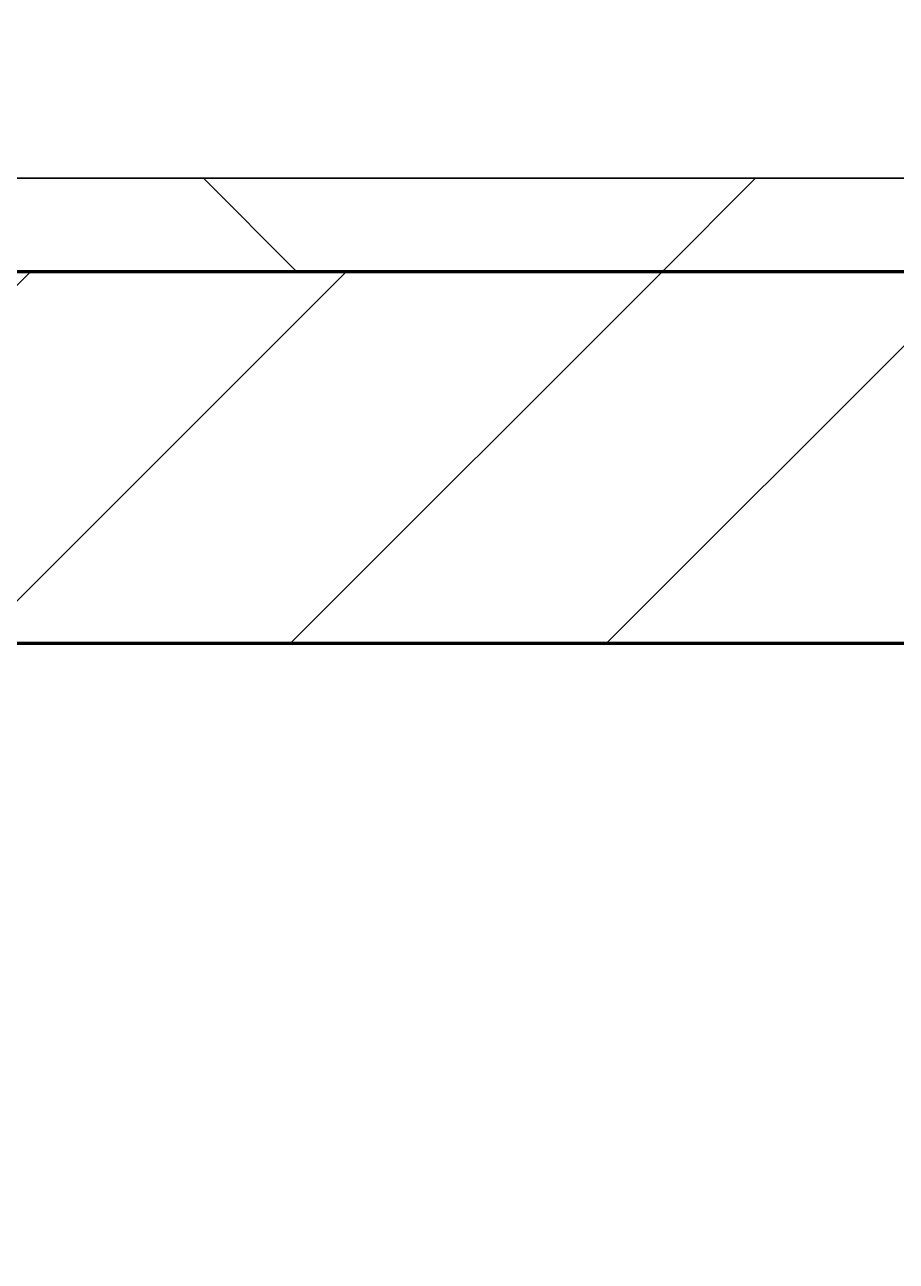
# Model space of a CAD drawing. Header units: millimetres. Extents: x -678720 to -601931, y -306 to 39239.
# Drawn here: x -666551 to -666083, y 3597 to 4262 of the extents above; entities that cross this region are included whole.
import ezdxf
from ezdxf.xclip import XClip

# ---------------------------------------------------------------- set-up
doc = ezdxf.new("R2010")
doc.units = ezdxf.units.MM
doc.header["$XCLIPFRAME"] = 0
for name, color, linetype, lineweight in [('A-GLAZ-CURT', 2, 'Continuous', 9), ('A-WALL', 5, 'Continuous', 35), ('A-WALL-FNSH', 2, 'Continuous', 35), ('A-WALL-PATT', 1, 'Continuous', 35)]:
    doc.layers.add(name, color=color, linetype=linetype, lineweight=lineweight)
doc.layers.add('A11_ALU.SOLID SHEET', color=2, linetype='Continuous')

# ---------------------------------------------------------------- blocks, each defined once
blk = doc.blocks.new('PPLS-PP19_Custom Tile Pattern - Custom Tile Pattern-V108-4234-01 ENLARGED MULTI-PURPOSE LEVEL - REFLECTED CEILING PLAN - SHEET 5')
at = {"layer": 'A-GLAZ-CURT'}
for p, q in [((-300, 0), (300, 0)), ((300, 0), (-300, 0)), ((195.99, 0), (213.31, 0)), ((213.31, 0), (195.99, 0)), ((230.06, 0), (300, 0)), ((-300, -50), (300, -50)), ((300, -50), (-300, -50))]:
    blk.add_line(p, q, dxfattribs=at)
for points, knots in [([(136.44, 0), (121.66, 0), (86.93, 0), (51.16, 0), (31.18, 0)], [-106.750556, -106.750556, -106.750556, -106.750556, -59.610984, 0, 0, 0, 0]), ([(168.37, 0), (167.68, 0), (162.47, 0), (147.02, 0), (109.77, 0), (76.86, 0), (57.82, 0), (46.51, 0), (41.18, 0), (36.02, 0), (35.54, 0), (35.54, 0)], [-543.375029, -543.375029, -543.375029, -543.375029, -530.793311, -458.593899, -401.860199, -357.622665, -341.267687, -334.000314, -326.15566, -319.318397, -317.489778, -317.489778, -317.489778, -317.489778]), ([(36.29, 0), (37.77, 0), (48.82, 0), (64.79, 0), (95.91, 0), (124.45, 0), (132.42, 0), (134.6, 0)], [-314.598523, -314.598523, -314.598523, -314.598523, -305.899624, -287.17622, -249.500363, -194.761443, -152.241002, -152.241002, -152.241002, -152.241002]), ([(104.68, 0), (115.81, 0), (127.08, 0), (138.28, 0), (138.53, 0)], [-325.919338, -325.919338, -325.919338, -325.919338, -291.370682, -290.5735, -290.5735, -290.5735, -290.5735]), ([(104.7, 0), (105.82, 0), (111.07, 0), (120.79, 0), (139.94, 0), (163.31, 0), (185.23, 0), (193.62, 0), (194.69, 0), (194.79, 0)], [-2108.866512, -2108.866512, -2108.866512, -2108.866512, -2052.234781, -1843.028543, -1530.39897, -1095.004608, -529.74427, -295.064701, -265.121568, -265.121568, -265.121568, -265.121568]), ([(157.9, 0), (156.77, 0), (151.67, 0), (143.29, 0), (134.04, 0), (126.24, 0), (118.6, 0), (114.23, 0), (111.98, 0), (105.66, 0), (105.23, 0), (105.23, 0)], [-10292.955006, -10292.955006, -10292.955006, -10292.955006, -10098.273015, -9847.788484, -9677.714971, -9567.007022, -9453.21225, -9220.200448, -9012.77275, -8966.157302, -8929.495943, -8929.495943, -8929.495943, -8929.495943]), ([(128.58, 0), (128.8, 0), (130.16, 0), (139.26, 0), (152.67, 0), (161.24, 0), (162.19, 0), (162.75, 0)], [-633.326174, -633.326174, -633.326174, -633.326174, -627.736123, -618.981161, -602.094757, -592.980799, -581.414464, -581.414464, -581.414464, -581.414464]), ([(137.1, 0), (136, 0), (133.64, 0), (129.87, 0), (129.11, 0)], [-670.405967, -670.405967, -670.405967, -670.405967, -651.020627, -640.742133, -640.742133, -640.742133, -640.742133]), ([(193.8, 0), (193.33, 0), (190.11, 0), (183.13, 0), (171, 0), (161.95, 0), (161.28, 0), (158.35, 0), (157.85, 0), (157.77, 0)], [-11665.349007, -11665.349007, -11665.349007, -11665.349007, -11565.880756, -11105.624034, -10839.086983, -10768.332124, -10666.779182, -10580.760289, -10550.278881, -10550.278881, -10550.278881, -10550.278881]), ([(300, 0), (286.53, 0), (254.22, 0), (207.11, 0), (177.41, 0), (159.34, 0), (158.33, 0), (158.3, 0)], [-285.253232, -285.253232, -285.253232, -285.253232, -244.693688, -187.987675, -143.776725, -129.632772, -123.352749, -123.352749, -123.352749, -123.352749]), ([(159.07, 0), (159.13, 0), (160.84, 0), (165.21, 0), (174.15, 0), (185.98, 0), (208.82, 0), (219.42, 0), (230.06, 0)], [-115.643202, -115.643202, -115.643202, -115.643202, -114.681583, -87.660824, -65.295536, -41.623857, -24.459831, 0, 0, 0, 0]), ([(162.75, 0), (165.4, 0), (170.91, 0), (172.61, 0), (172.61, 0)], [-111.264224, -111.264224, -111.264224, -111.264224, -56.742688, -19.085662, -19.085662, -19.085662, -19.085662]), ([(236.05, 0), (233.23, 0), (226.28, 0), (221.1, 0), (200.27, 0), (182.99, 0), (174.27, 0), (169.67, 0), (168.99, 0)], [-9370.397836, -9370.397836, -9370.397836, -9370.397836, -9221.510254, -9016.44624, -8717.832359, -8253.978395, -8152.463617, -8069.855175, -8069.855175, -8069.855175, -8069.855175]), ([(215.22, 0), (214.62, 0), (210.55, 0), (203.98, 0), (187.54, 0), (175.3, 0), (169.49, 0)], [-203.825446, -203.825446, -203.825446, -203.825446, -198.527383, -184.406837, -162.427601, -142.916156, -142.916156, -142.916156, -142.916156]), ([(171.51, 0), (176.48, 0), (193.23, 0), (201.73, 0), (208.81, 0), (213.55, 0), (227.08, 0), (235.49, 0)], [-7971.819559, -7971.819559, -7971.819559, -7971.819559, -7784.112253, -7606.717214, -7289.299508, -7042.621073, -6651.550015, -6651.550015, -6651.550015, -6651.550015]), ([(172.07, 0), (177.66, 0), (187.87, 0), (201.08, 0), (207.47, 0), (213.96, 0), (215.11, 0)], [-255.364076, -255.364076, -255.364076, -255.364076, -237.955587, -223.92608, -215.862851, -208.75215, -208.75215, -208.75215, -208.75215]), ([(300, 0), (288.22, 0), (262, 0), (230.43, 0), (219.94, 0), (219.02, 0)], [-12528.858583, -12528.858583, -12528.858583, -12528.858583, -11905.454923, -11162.864862, -10856.732305, -10856.732305, -10856.732305, -10856.732305]), ([(219.9, 0), (220.86, 0), (225.21, 0), (231.77, 0), (235.79, 0)], [-10670.940496, -10670.940496, -10670.940496, -10670.940496, -10511.382485, -10206.460975, -10206.460975, -10206.460975, -10206.460975]), ([(236.53, 0), (237.68, 0), (249.86, 0), (266.73, 0), (281.71, 0), (291.71, 0), (296.52, 0), (297.86, 0), (298.09, 0)], [-6635.391925, -6635.391925, -6635.391925, -6635.391925, -6582.165592, -6068.460911, -5766.029927, -5566.724884, -5280.360606, -5199.253518, -5199.253518, -5199.253518, -5199.253518]), ([(236.54, 0), (239.96, 0), (244.21, 0), (246.54, 0), (246.96, 0)], [-10187.421117, -10187.421117, -10187.421117, -10187.421117, -9925.173265, -9834.877357, -9834.877357, -9834.877357, -9834.877357]), ([(247.1, 0), (246.76, 0), (245.04, 0), (240.81, 0), (237.05, 0), (236.55, 0)], [-9649.085549, -9649.085549, -9649.085549, -9649.085549, -9581.591397, -9406.094246, -9379.301475, -9379.301475, -9379.301475, -9379.301475]), ([(284.76, 0), (284.76, 0), (285.09, 0), (287.47, 0), (293.59, 0), (297.76, 0), (300, 0)], [-4110.630118, -4110.630118, -4110.630118, -4110.630118, -4053.389046, -3959.664717, -3862.421465, -3746.95702, -3746.95702, -3746.95702, -3746.95702]), ([(297.38, 0), (295.84, 0), (291.62, 0), (285.38, 0), (284.87, 0)], [-4803.172655, -4803.172655, -4803.172655, -4803.172655, -4358.271401, -4143.037883, -4143.037883, -4143.037883, -4143.037883])]:
    blk.add_open_spline(points, degree=3, knots=knots, dxfattribs=at)
for points in [[(168.74, 0), (168.74, 0), (169.81, 0), (171.51, 0)], [(195.11, 0), (194.91, 0), (194.44, 0), (193.8, 0)]]:
    blk.add_open_spline(points, degree=3, dxfattribs=at)
blk = doc.blocks.new('PPLS-PP19_Custom Tile Pattern - Custom Tile Pattern-V109-4234-01 ENLARGED MULTI-PURPOSE LEVEL - REFLECTED CEILING PLAN - SHEET 5')
at = {"layer": 'A-GLAZ-CURT'}
for p, q in [((-300, 0), (300, 0)), ((300, 0), (-300, 0)), ((-293.07, 0), (-275.75, 0)), ((-275.75, 0), (-293.07, 0)), ((-222.32, 0), (-205, 0)), ((-205, 0), (-222.32, 0)), ((-300, -50), (300, -50)), ((300, -50), (-300, -50))]:
    blk.add_line(p, q, dxfattribs=at)
at = {"layer": 'A-GLAZ-CURT', "flags": 128}
for points in [[(-300, 0), (-291.56, 0), (-283.3, 0), (-275.2, 0), (-267.26, 0), (-259.45, 0), (-251.77, 0), (-244.2, 0), (-236.74, 0), (-229.36, 0), (-222.06, 0), (-214.83, 0), (-207.71, 0), (-200.76, 0), (-194.02, 0), (-187.54, 0), (-181.38, 0), (-175.58, 0), (-170.25, 0), (-165.71, 0)], [(-165.71, 0), (-169.65, 0), (-174.47, 0), (-179.49, 0), (-184.81, 0), (-190.44, 0), (-196.37, 0), (-202.58, 0), (-209.04, 0), (-215.73, 0), (-222.63, 0), (-229.72, 0), (-236.97, 0), (-244.39, 0), (-251.96, 0), (-259.67, 0), (-267.51, 0), (-275.48, 0), (-283.55, 0), (-291.73, 0), (-300, 0)], [(-165.64, 0), (-162.01, 0), (-159.53, 0), (-157.46, 0), (-154.52, 0), (-149.42, 0), (-141.84, 0), (-132.81, 0), (-126.08, 0)], [(-125.17, 0), (-128.55, 0), (-134.16, 0), (-140.03, 0), (-145.5, 0), (-150.63, 0), (-155.53, 0), (-160.27, 0), (-164.95, 0)]]:
    blk.add_lwpolyline(points, dxfattribs=at)
at = {"layer": 'A-GLAZ-CURT'}
for points, knots in [([(-300, 0), (-284.65, 0), (-260.66, 0), (-239.27, 0), (-231.62, 0)], [-5323.127839, -5323.127839, -5323.127839, -5323.127839, -4502.809032, -4014.448954, -4014.448954, -4014.448954, -4014.448954]), ([(-99.79, 0), (-110.15, 0), (-142.94, 0), (-202.69, 0), (-262.56, 0), (-294.48, 0), (-300, 0)], [-18262.947215, -18262.947215, -18262.947215, -18262.947215, -17136.203329, -15131.813646, -13729.592194, -13439.944408, -13439.944408, -13439.944408, -13439.944408]), ([(-232.5, 0), (-233.85, 0), (-241.18, 0), (-255.22, 0), (-262.59, 0), (-264.9, 0), (-265.4, 0)], [-929.75382, -929.75382, -929.75382, -929.75382, -858.079193, -543.655514, -208.940337, 0, 0, 0, 0]), ([(-258.6, 0), (-257.91, 0), (-254.26, 0), (-244.4, 0), (-235.73, 0), (-231.64, 0)], [-5722.54675, -5722.54675, -5722.54675, -5722.54675, -5657.471696, -5413.335975, -5188.504478, -5188.504478, -5188.504478, -5188.504478]), ([(-233.49, 0), (-233.44, 0), (-233.08, 0), (-232.71, 0), (-232.31, 0)], [-455.274641, -455.274641, -455.274641, -455.274641, -440.605512, -341.455981, -341.455981, -341.455981, -341.455981]), ([(-133.82, 0), (-135.51, 0), (-137.8, 0), (-149.31, 0), (-162.01, 0), (-177.91, 0), (-199.46, 0), (-216.65, 0), (-228.97, 0), (-231.17, 0), (-231.66, 0)], [-2731.647847, -2731.647847, -2731.647847, -2731.647847, -2418.507304, -2308.929706, -2113.765672, -1763.376603, -1422.553702, -978.033455, -846.069444, -798.909172, -798.909172, -798.909172, -798.909172]), ([(-166.51, 0), (-168.36, 0), (-175.57, 0), (-185.59, 0), (-207.98, 0), (-223.03, 0), (-231.64, 0)], [-2125.15159, -2125.15159, -2125.15159, -2125.15159, -2029.680487, -1755.085331, -1400.429864, -944.936379, -944.936379, -944.936379, -944.936379]), ([(-231.44, 0), (-228.39, 0), (-222.05, 0), (-213.1, 0), (-200.2, 0), (-185.8, 0), (-174.38, 0), (-166.18, 0), (-166.03, 0)], [-5184.857794, -5184.857794, -5184.857794, -5184.857794, -5017.494783, -4832.723979, -4666.091899, -4349.945572, -4000.813434, -3994.260819, -3994.260819, -3994.260819, -3994.260819]), ([(-230.58, 0), (-210.41, 0), (-188.89, 0), (-169.64, 0), (-166.48, 0)], [-3992.345879, -3992.345879, -3992.345879, -3992.345879, -2700.551212, -2439.766926, -2439.766926, -2439.766926, -2439.766926]), ([(-230.58, 0), (-229.89, 0), (-228.11, 0), (-225.3, 0), (-223.63, 0)], [-227.637321, -227.637321, -227.637321, -227.637321, -119.536984, 0, 0, 0, 0]), ([(-223.63, 0), (-219.39, 0), (-206.17, 0), (-188.58, 0), (-169.02, 0), (-152.12, 0), (-136.84, 0), (-127.33, 0), (-124.19, 0), (-123.43, 0), (-123.28, 0)], [-5463.295695, -5463.295695, -5463.295695, -5463.295695, -5161.076232, -4739.070012, -4465.409639, -4149.119819, -3839.893365, -3647.167523, -3488.92562, -3439.852845, -3439.852845, -3439.852845, -3439.852845]), ([(-165.7, 0), (-148.6, 0), (-127.95, 0), (-110.8, 0), (-99.5, 0), (-91.46, 0)], [-2418.236599, -2418.236599, -2418.236599, -2418.236599, -1002.059161, -460.363443, 0, 0, 0, 0]), ([(-137.88, 0), (-140.56, 0), (-147.66, 0), (-147.69, 0), (-157.35, 0), (-163.78, 0), (-165.67, 0)], [-3187.727384, -3187.727384, -3187.727384, -3187.727384, -2919.378265, -2477.344047, -2237.412286, -2139.618177, -2139.618177, -2139.618177, -2139.618177]), ([(-152.35, 0), (-151.03, 0), (-147.71, 0), (-143.57, 0), (-138.62, 0)], [-3494.978217, -3494.978217, -3494.978217, -3494.978217, -3371.022232, -3227.460399, -3227.460399, -3227.460399, -3227.460399]), ([(-118.78, 0), (-121.86, 0), (-126.28, 0), (-136.96, 0), (-147.46, 0), (-150.03, 0), (-150.57, 0)], [-5938.474035, -5938.474035, -5938.474035, -5938.474035, -5700.061948, -5508.838257, -5298.784692, -5196.16478, -5196.16478, -5196.16478, -5196.16478]), ([(-150.34, 0), (-150.07, 0), (-147.75, 0), (-142.6, 0), (-127.26, 0), (-107.3, 0), (-90.42, 0), (-75.26, 0), (-68.41, 0), (-65.12, 0), (-63.63, 0)], [-4948.728362, -4948.728362, -4948.728362, -4948.728362, -4883.323924, -4440.880425, -4054.690705, -3793.097032, -3402.597032, -3144.956779, -3050.982048, -2969.237017, -2969.237017, -2969.237017, -2969.237017]), ([(-34.59, 0), (-40.18, 0), (-54.29, 0), (-78.2, 0), (-110.94, 0), (-130.52, 0), (-147.74, 0), (-149.07, 0)], [-8485.872555, -8485.872555, -8485.872555, -8485.872555, -8073.216054, -7508.296369, -7004.680444, -6449.282163, -6277.220794, -6277.220794, -6277.220794, -6277.220794]), ([(-148.23, 0), (-146.94, 0), (-140.15, 0), (-137.28, 0), (-133.93, 0), (-128.78, 0), (-126.5, 0)], [-6162.058746, -6162.058746, -6162.058746, -6162.058746, -6017.569127, -5560.701257, -5364.112219, -5231.017328, -5231.017328, -5231.017328, -5231.017328]), ([(-100.85, 0), (-101.34, 0), (-109.65, 0), (-122.65, 0), (-139.03, 0), (-146.11, 0), (-146.95, 0)], [-1401.1415, -1401.1415, -1401.1415, -1401.1415, -1374.161226, -945.742622, -741.901385, -489.130243, -489.130243, -489.130243, -489.130243]), ([(-146.69, 0), (-146.59, 0), (-145.49, 0), (-135.69, 0), (-128.29, 0), (-125.15, 0)], [-420.34245, -420.34245, -420.34245, -420.34245, -406.956646, -290.263673, 0, 0, 0, 0]), ([(-127.41, 0), (-131.63, 0), (-133.16, 0), (-134.09, 0), (-134.15, 0)], [-8540.990293, -8540.990293, -8540.990293, -8540.990293, -8266.114998, -8246.473386, -8246.473386, -8246.473386, -8246.473386]), ([(-134.15, 0), (-133.32, 0), (-130.31, 0), (-117.33, 0), (-92.04, 0), (-74.02, 0), (-62.74, 0), (-60.36, 0), (-59.97, 0)], [-7657.439573, -7657.439573, -7657.439573, -7657.439573, -7293.749979, -6839.55839, -6236.997189, -5713.340575, -5140.470607, -5006.787413, -5006.787413, -5006.787413, -5006.787413]), ([(-120.13, 0), (-120.14, 0), (-120.24, 0), (-121.3, 0), (-129.25, 0), (-133.82, 0)], [-2933.992132, -2933.992132, -2933.992132, -2933.992132, -2920.575025, -2840.280255, -2731.647847, -2731.647847, -2731.647847, -2731.647847]), ([(-113.43, 0), (-113.44, 0), (-113.96, 0), (-119.73, 0), (-125.43, 0), (-127.03, 0), (-127.41, 0)], [-328.499627, -328.499627, -328.499627, -328.499627, -282.672656, -98.539552, -24.539552, 0, 0, 0, 0]), ([(-126.5, 0), (-122.44, 0), (-108.71, 0), (-86.68, 0), (-63.44, 0), (-54.4, 0), (-48.53, 0), (-30.79, 0), (-18.03, 0), (8.61, 0), (15.02, 0), (22.91, 0), (31, 0), (39.04, 0), (51.19, 0), (58.74, 0), (61.34, 0), (61.45, 0)], [-5231.017328, -5231.017328, -5231.017328, -5231.017328, -4994.692869, -4542.524482, -4008.285538, -3689.699207, -3546.54457, -3315.260113, -2864.387349, -2439.246196, -2084.094819, -1956.422387, -1818.904206, -1645.594513, -1443.202566, -1228.752106, -1120.932285, -1120.932285, -1120.932285, -1120.932285]), ([(-125.15, 0), (-124.93, 0), (-121.96, 0), (-113.01, 0), (-104.05, 0), (-100.31, 0), (-99.8, 0)], [-3362.7396, -3362.7396, -3362.7396, -3362.7396, -3342.215224, -3074.362186, -2902.289527, -2874.44042, -2874.44042, -2874.44042, -2874.44042]), ([(-122.08, 0), (-122.01, 0), (-121.69, 0), (-121.2, 0), (-120.88, 0)], [-3136.336417, -3136.336417, -3136.336417, -3136.336417, -3110.304437, -3035.164275, -3035.164275, -3035.164275, -3035.164275]), ([(-99.79, 0), (-102.29, 0), (-107, 0), (-114.02, 0), (-117.28, 0), (-118.78, 0)], [-357.948285, -357.948285, -357.948285, -357.948285, -229.489605, -116.330425, 0, 0, 0, 0]), ([(-117.74, 0), (-117.19, 0), (-114.78, 0), (-113.43, 0), (-113.43, 0)], [-821.249067, -821.249067, -821.249067, -821.249067, -394.672656, -330.879064, -330.879064, -330.879064, -330.879064]), ([(-36.62, 0), (-36.62, 0), (-40.35, 0), (-44.32, 0), (-58.97, 0), (-85.2, 0), (-107.61, 0), (-116.56, 0), (-117.56, 0)], [-4069.478503, -4069.478503, -4069.478503, -4069.478503, -3858.647035, -3538.256648, -2842.901703, -2193.204658, -1433.981041, -985.49888, -985.49888, -985.49888, -985.49888]), ([(-115.82, 0), (-114.96, 0), (-110.41, 0), (-96.78, 0), (-71.33, 0), (-50.7, 0), (-35.54, 0), (-34.63, 0)], [-5724.064692, -5724.064692, -5724.064692, -5724.064692, -5430.283136, -5103.229623, -4799.173296, -4065.652676, -4019.024145, -4019.024145, -4019.024145, -4019.024145]), ([(-99.8, 0), (-103.99, 0), (-112.33, 0), (-114.94, 0), (-115.63, 0)], [-728.927581, -728.927581, -728.927581, -728.927581, -501.969187, -243.577221, -243.577221, -243.577221, -243.577221]), ([(-33.87, 0), (-36.08, 0), (-43.16, 0), (-56.24, 0), (-75.59, 0), (-89.64, 0), (-98.62, 0), (-99.7, 0)], [-1946.80261, -1946.80261, -1946.80261, -1946.80261, -1792.521578, -1466.981642, -1208.454564, -789.402658, -730.731663, -730.731663, -730.731663, -730.731663]), ([(-99.68, 0), (-94.7, 0), (-84.68, 0), (-71.67, 0), (-65.93, 0), (-65.07, 0)], [-2872.340075, -2872.340075, -2872.340075, -2872.340075, -2605.247022, -2322.099534, -2241.8264, -2241.8264, -2241.8264, -2241.8264]), ([(-72.93, 0), (-75.51, 0), (-83.53, 0), (-93.28, 0), (-99.25, 0)], [-19442.345229, -19442.345229, -19442.345229, -19442.345229, -18935.241197, -18282.704316, -18282.704316, -18282.704316, -18282.704316]), ([(-36.33, 0), (-36.43, 0), (-37.27, 0), (-45.02, 0), (-46.13, 0), (-60.59, 0), (-78.74, 0), (-91.87, 0), (-99.02, 0)], [-1855.773136, -1855.773136, -1855.773136, -1855.773136, -1810.870157, -1672.078046, -1405.135169, -1060.00838, -740.068933, -371.154627, -371.154627, -371.154627, -371.154627]), ([(-91.46, 0), (-90.09, 0), (-84.7, 0), (-77.43, 0), (-72.73, 0), (-72.64, 0), (-72.64, 0)], [-19832.387487, -19832.387487, -19832.387487, -19832.387487, -19753.885894, -19541.04734, -19478.625389, -19471.062469, -19471.062469, -19471.062469, -19471.062469]), ([(-63.96, 0), (-64.13, 0), (-72.5, 0), (-80.63, 0), (-86.16, 0)], [-2171.769325, -2171.769325, -2171.769325, -2171.769325, -2007.031671, -1681.3698, -1681.3698, -1681.3698, -1681.3698]), ([(-35.02, 0), (-38.01, 0), (-45.75, 0), (-56.37, 0), (-71.66, 0), (-77.83, 0), (-82.66, 0), (-83.28, 0), (-83.28, 0)], [-2573.486295, -2573.486295, -2573.486295, -2573.486295, -2413.671296, -2161.752162, -2006.592567, -1646.621388, -1424.436217, -1393.971743, -1393.971743, -1393.971743, -1393.971743]), ([(-83.28, 0), (-83.28, 0), (-82.91, 0), (-76.14, 0), (-62.97, 0), (-48.14, 0), (-38.03, 0), (-35.34, 0), (-34.82, 0)], [-1393.4169, -1393.4169, -1393.4169, -1393.4169, -1353.722004, -1274.333717, -1073.56893, -651.549973, -296.515819, -214.457191, -214.457191, -214.457191, -214.457191]), ([(-66.39, 0), (-66.39, 0), (-63.63, 0), (-53.98, 0), (-39.13, 0), (-33.83, 0)], [-2493.31794, -2493.31794, -2493.31794, -2493.31794, -2315.303971, -1809.437387, -1017.627296, -1017.627296, -1017.627296, -1017.627296]), ([(-33.97, 0), (-40.13, 0), (-53.52, 0), (-65.77, 0), (-66.37, 0), (-66.38, 0)], [-3330.96565, -3330.96565, -3330.96565, -3330.96565, -2981.410125, -2542.574734, -2498.224237, -2498.224237, -2498.224237, -2498.224237]), ([(-63.63, 0), (-61.49, 0), (-57.39, 0), (-54.49, 0), (-45.2, 0), (-40.79, 0), (-40.46, 0), (-40.44, 0)], [-2969.237017, -2969.237017, -2969.237017, -2969.237017, -2851.217951, -2734.127174, -2474.780881, -2410.990208, -2350.645972, -2350.645972, -2350.645972, -2350.645972]), ([(-58.83, 0), (-58.37, 0), (-57.29, 0), (-54.23, 0), (-46.33, 0), (-42.62, 0), (-41.76, 0)], [-4859.52896, -4859.52896, -4859.52896, -4859.52896, -4680.891996, -4469.85053, -4321.566175, -4270.495146, -4270.495146, -4270.495146, -4270.495146]), ([(-51.83, 0), (-51.83, 0), (-51.78, 0), (-47.4, 0), (-46.01, 0), (-40.22, 0), (-36.78, 0)], [-632.814994, -632.814994, -632.814994, -632.814994, -627.965721, -508.377888, -260.442412, 0, 0, 0, 0]), ([(-34.13, 0), (-37.78, 0), (-44.98, 0), (-51.43, 0), (-51.79, 0)], [-1031.857409, -1031.857409, -1031.857409, -1031.857409, -819.71621, -644.910881, -644.910881, -644.910881, -644.910881]), ([(-41.76, 0), (-39.9, 0), (-37.72, 0), (-36.92, 0), (-36.77, 0)], [-4270.495146, -4270.495146, -4270.495146, -4270.495146, -4161.040818, -4106.245333, -4106.245333, -4106.245333, -4106.245333]), ([(-36.78, 0), (-32.43, 0), (-19.22, 0), (8.83, 0), (43.36, 0), (70.92, 0), (82.12, 0), (83.66, 0)], [-6191.144455, -6191.144455, -6191.144455, -6191.144455, -5862.463379, -5340.621928, -4573.028122, -4094.177415, -3869.465285, -3869.465285, -3869.465285, -3869.465285]), ([(30.82, 0), (29.27, 0), (20.14, 0), (3.54, 0), (-16.58, 0), (-34.76, 0), (-36.04, 0)], [-10462.034656, -10462.034656, -10462.034656, -10462.034656, -10363.088938, -9884.23066, -9424.652049, -9182.880979, -9182.880979, -9182.880979, -9182.880979]), ([(-34.03, 0), (-32.45, 0), (-28.76, 0), (-26.95, 0), (-26.54, 0)], [-9043.193866, -9043.193866, -9043.193866, -9043.193866, -8919.836787, -8834.607043, -8834.607043, -8834.607043, -8834.607043]), ([(-33.97, 0), (-33.37, 0), (-32.04, 0), (-29.94, 0), (-28.57, 0)], [-171.294677, -171.294677, -171.294677, -171.294677, -83.513472, 0, 0, 0, 0]), ([(31.18, 0), (25.97, 0), (11.99, 0), (-10.21, 0), (-26.6, 0), (-33.88, 0)], [-4496.803627, -4496.803627, -4496.803627, -4496.803627, -4222.080604, -3745.412743, -3332.728786, -3332.728786, -3332.728786, -3332.728786]), ([(-33.87, 0), (-25.79, 0), (-11.77, 0), (4.23, 0), (9.64, 0), (10.14, 0), (10.18, 0)], [-4005.990919, -4005.990919, -4005.990919, -4005.990919, -3589.737505, -3285.047089, -3066.359526, -3044.715262, -3044.715262, -3044.715262, -3044.715262]), ([(-26.75, 0), (-27.82, 0), (-30.6, 0), (-33.47, 0), (-33.85, 0)], [-8718.362214, -8718.362214, -8718.362214, -8718.362214, -8532.293389, -8504.07256, -8504.07256, -8504.07256, -8504.07256]), ([(9.32, 0), (9.08, 0), (7.65, 0), (2.57, 0), (-12.23, 0), (-23.39, 0), (-31.26, 0), (-33.8, 0)], [-2922.926651, -2922.926651, -2922.926651, -2922.926651, -2882.788014, -2720.818881, -2518.50168, -2125.455881, -1948.617768, -1948.617768, -1948.617768, -1948.617768]), ([(76.63, 0), (74.8, 0), (67.65, 0), (53.52, 0), (37, 0), (24.07, 0), (12.82, 0), (-2.9, 0), (-20.62, 0), (-29.45, 0), (-33.75, 0)], [-3095.572228, -3095.572228, -3095.572228, -3095.572228, -2950.589685, -2634.532728, -2313.748533, -2106.613311, -1925.670641, -1617.263037, -1290.787923, -1039.307308, -1039.307308, -1039.307308, -1039.307308]), ([(-33.47, 0), (-33.24, 0), (-31.16, 0), (-29.82, 0), (-29.19, 0)], [-999.289695, -999.289695, -999.289695, -999.289695, -963.711516, -666.19313, -666.19313, -666.19313, -666.19313]), ([(-33.34, 0), (-33.34, 0), (-32.93, 0), (-31.16, 0), (-30.52, 0)], [-2415.024266, -2415.024266, -2415.024266, -2415.024266, -2357.633367, -2323.618664, -2323.618664, -2323.618664, -2323.618664]), ([(70.61, 0), (66.16, 0), (55.8, 0), (39.61, 0), (24.74, 0), (2.64, 0), (-17.84, 0), (-30.57, 0), (-31.82, 0), (-32, 0)], [-4647.237329, -4647.237329, -4647.237329, -4647.237329, -4326.416877, -4098.545751, -3766.694881, -3333.063701, -2994.501669, -2698.150104, -2614.070998, -2614.070998, -2614.070998, -2614.070998]), ([(-30.76, 0), (-30.73, 0), (-29.99, 0), (-23.47, 0), (-15.75, 0), (-15.19, 0)], [-54176.191683, -54176.191683, -54176.191683, -54176.191683, -54157.274271, -53749.15266, -53717.791567, -53717.791567, -53717.791567, -53717.791567]), ([(-30.52, 0), (-27.11, 0), (-17.83, 0), (5.99, 0), (20.95, 0), (31.18, 0), (32.02, 0)], [-2323.618664, -2323.618664, -2323.618664, -2323.618664, -2142.497158, -1716.209403, -1206.526904, -1161.809332, -1161.809332, -1161.809332, -1161.809332]), ([(-13, 0), (-14.35, 0), (-17.68, 0), (-25.97, 0), (-29.52, 0), (-30.21, 0)], [-55207.591944, -55207.591944, -55207.591944, -55207.591944, -54789.006179, -54461.685999, -54290.791712, -54290.791712, -54290.791712, -54290.791712]), ([(8.33, 0), (8.19, 0), (7.18, 0), (0.32, 0), (-13.89, 0), (-24.92, 0), (-29.03, 0)], [-3574.286521, -3574.286521, -3574.286521, -3574.286521, -3526.962355, -3285.499107, -2903.012179, -2680.714891, -2680.714891, -2680.714891, -2680.714891]), ([(-28.98, 0), (-28.66, 0), (-27.39, 0), (-24.45, 0), (-22.56, 0)], [-166.548282, -166.548282, -166.548282, -166.548282, -102.06493, 0, 0, 0, 0]), ([(-28.57, 0), (-26.93, 0), (-20.29, 0), (-11.45, 0), (2.08, 0), (13.15, 0), (21.24, 0), (24.62, 0), (24.72, 0), (24.72, 0)], [-5361.429781, -5361.429781, -5361.429781, -5361.429781, -5261.36855, -5050.479954, -4785.90057, -4596.498881, -4445.288762, -4384.376941, -4376.041937, -4376.041937, -4376.041937, -4376.041937]), ([(-22.56, 0), (-20.27, 0), (-17.03, 0), (-11.36, 0), (-7.66, 0), (-6.6, 0), (-6.44, 0)], [-56468.192263, -56468.192263, -56468.192263, -56468.192263, -56344.022017, -56303.229861, -56166.290093, -56124.392176, -56124.392176, -56124.392176, -56124.392176]), ([(-15.19, 0), (-13.07, 0), (7.48, 0), (42.82, 0), (74.82, 0), (93.37, 0), (97.61, 0)], [-461.142613, -461.142613, -461.142613, -461.142613, -429.606584, -390.253598, -346.313304, -333.215778, -333.215778, -333.215778, -333.215778]), ([(-6.54, 0), (-6.73, 0), (-7.2, 0), (-7.6, 0), (-7.79, 0)], [-56009.792147, -56009.792147, -56009.792147, -56009.792147, -55949.290093, -55895.192118, -55895.192118, -55895.192118, -55895.192118]), ([(-2.63, 0), (-2.47, 0), (-1.22, 0), (4.92, 0), (15.97, 0), (22.54, 0), (24.49, 0)], [-226.825321, -226.825321, -226.825321, -226.825321, -220.269177, -206.416616, -198.214427, -187.717507, -187.717507, -187.717507, -187.717507]), ([(103.09, 0), (101.08, 0), (86.31, 0), (63.34, 0), (35.84, 0), (12, 0), (3.08, 0), (-1.67, 0), (-2.25, 0)], [-375.435014, -375.435014, -375.435014, -375.435014, -369.147452, -330.153101, -307.516438, -285.83788, -246.234814, -234.646884, -234.646884, -234.646884, -234.646884])]:
    blk.add_open_spline(points, degree=3, knots=knots, dxfattribs=at)
for points in [[(-231.73, 0), (-232.92, 0), (-233.62, 0), (-234, 0)], [(-165.72, 0), (-162.25, 0), (-158.59, 0), (-157.22, 0)], [(-86.16, 0), (-90.58, 0), (-95.09, 0), (-99.79, 0)], [(-39.84, 0), (-39.08, 0), (-38.11, 0), (-37.36, 0)], [(-36.29, 0), (-36.29, 0), (-35.76, 0), (-34.88, 0)], [(-29.03, 0), (-30.64, 0), (-32.25, 0), (-33.87, 0)]]:
    blk.add_open_spline(points, degree=3, dxfattribs=at)
blk = doc.blocks.new('*U321')
at = {"layer": 'A-GLAZ-CURT'}
for name, p in [('PPLS-PP19_Custom Tile Pattern - Custom Tile Pattern-V108-4234-01 ENLARGED MULTI-PURPOSE LEVEL - REFLECTED CEILING PLAN - SHEET 5', (-33665, -5100)), ('PPLS-PP19_Custom Tile Pattern - Custom Tile Pattern-V109-4234-01 ENLARGED MULTI-PURPOSE LEVEL - REFLECTED CEILING PLAN - SHEET 5', (-33065, -5100))]:
    blk.add_blockref(name, p, dxfattribs=at)
blk = doc.blocks.new('*U743')
blk.add_lwpolyline([(21173.36, -580), (28210, -580), (28210, -6849.96), (45954.15, -6849.96), (45954.15, 600), (82995.06, 600), (83086.47, 650), (90052, 650), (90392, 990), (103159.16, 990), (103159.16, 4990), (21173.36, 4990), (21173.36, 3485.45), (21203.36, 3485.45), (21203.36, 925.54), (21173.36, 925.54), (21173.36, -580)])

msp = doc.modelspace()

# ---------------------------------------------------------------- block references
at = {"layer": 'A11_ALU.SOLID SHEET'}
ref = msp.add_blockref('*U743', (-744682.37, 3579.02), dxfattribs=at)
XClip(ref).set_block_clipping_path([(69798.6834257276, -3885.5002684942), (120965.0023936313, 33679.9972602262)])

# ---------------------------------------------------------------- next in the draw order: hatches: boundary and pattern name
at = {"layer": 'A-WALL-PATT', "lineweight": 9}
h = msp.add_hatch(dxfattribs=at)
h.set_pattern_fill('FP_3', color=256, style=0, pattern_type=2)
h.set_pattern_definition([(45, (0, 0), (-212.13203, 212.13203), []), (135, (0, 0), (-212.13203, -212.13203), [])])
h.paths.add_polyline_path([(-661708.03, 4129.02), (-661758.03, 4179.02), (-674883.69, 4179.02), (-674883.69, 4129.02), (-662226.93, 4129.02)])
h = msp.add_hatch(dxfattribs=at)
h.set_pattern_fill('FP_2', color=256, style=0, pattern_type=2)
h.set_pattern_definition([(45, (0, 0), (-84.852814, 84.852814), [])])
h.paths.add_polyline_path([(-662226.93, 3929.02), (-661508.03, 3929.02), (-661708.03, 4129.02), (-674883.69, 4129.02), (-674883.69, 3929.02), (-663281.66, 3929.02)])

# ---------------------------------------------------------------- next in the draw order: linework, layer by layer
at = {"layer": 'A-WALL', "color": 7, "lineweight": 70}
for p, q in [((-674883.69, 4129.02), (-661708.03, 4129.02)), ((-661790.87, 3929.02), (-672727.37, 3929.02))]:
    msp.add_line(p, q, dxfattribs=at)
at = {"layer": 'A-WALL-FNSH', "color": 250}
for p, q in [((-674883.69, 4179.02), (-661758.03, 4179.02)), ((-661708.03, 4129.02), (-674883.69, 4129.02))]:
    msp.add_line(p, q, dxfattribs=at)

# ---------------------------------------------------------------- next in the draw order: block references
msp.add_blockref('*U321', (-633017.37, 9279.02))

doc.saveas('drawing.dxf')
